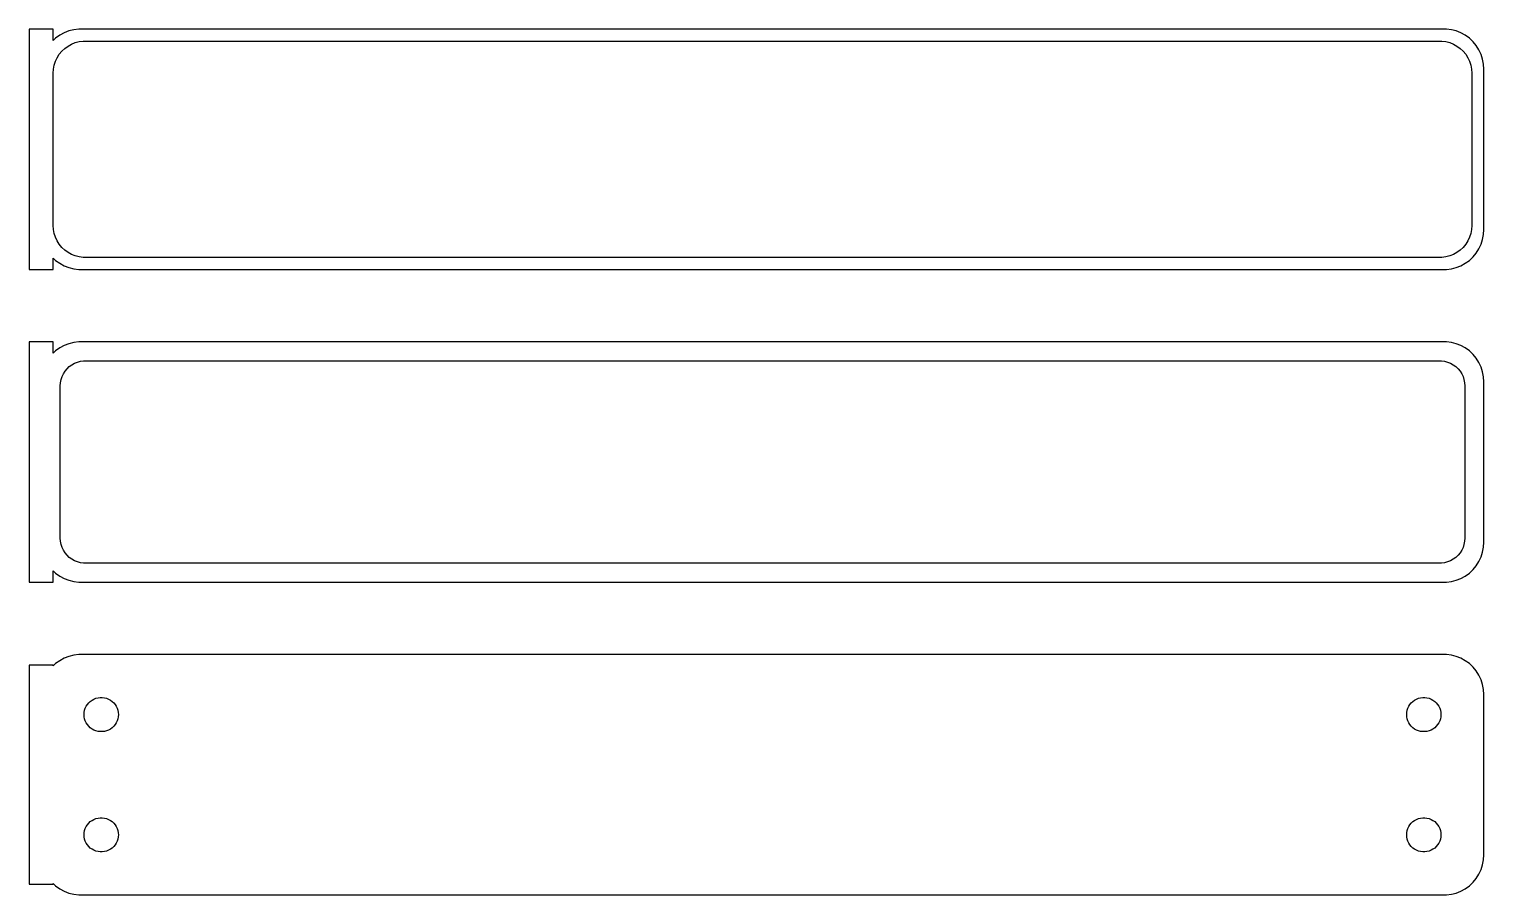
# Model space of a CAD drawing. Header units: metres. Extents: x -92 to 90, y 102 to 210.
import ezdxf

# ---------------------------------------------------------------- set-up
doc = ezdxf.new("R2010")
doc.units = ezdxf.units.M

msp = doc.modelspace()

# ---------------------------------------------------------------- linework, layer by layer
for p, q in [((-88.5, 209.99), (-91.5, 209.99)), ((-91.5, 209.99), (-91.5, 180.01)), ((-88.5, 208.559), (-88.5, 209.99)), ((-88.1871, 208.853), (-88.5, 208.559)), ((-87.6791, 209.222), (-88.1871, 208.853)), ((-87.1289, 209.524), (-87.6791, 209.222)), ((-86.5451, 209.755), (-87.1289, 209.524)), ((-85.9369, 209.911), (-86.5451, 209.755)), ((-85.3139, 209.99), (-85.9369, 209.911)), ((85.3139, 209.99), (-85.3139, 209.99)), ((85.9369, 209.911), (85.3139, 209.99)), ((86.5451, 209.755), (85.9369, 209.911)), ((87.1289, 209.524), (86.5451, 209.755)), ((87.6791, 209.222), (87.1289, 209.524)), ((88.1871, 208.853), (87.6791, 209.222)), ((88.6448, 208.423), (88.1871, 208.853)), ((-87.7361, 206.851), (-87.4159, 207.238)), ((-87.4159, 207.238), (-87.0497, 207.582)), ((-87.0497, 207.582), (-86.6433, 207.877)), ((-86.6433, 207.877), (-86.2031, 208.119)), ((-86.2031, 208.119), (-85.7361, 208.304)), ((-85.7361, 208.304), (-85.2495, 208.429)), ((-85.2495, 208.429), (-84.7512, 208.492)), ((-84.7512, 208.492), (84.7512, 208.492)), ((84.7512, 208.492), (85.2495, 208.429)), ((85.2495, 208.429), (85.7361, 208.304)), ((85.7361, 208.304), (86.2031, 208.119)), ((86.2031, 208.119), (86.6433, 207.877)), ((86.6433, 207.877), (87.0497, 207.582)), ((87.0497, 207.582), (87.4159, 207.238)), ((87.4159, 207.238), (87.7361, 206.851)), ((89.0451, 207.939), (88.6448, 208.423)), ((89.3815, 207.409), (89.0451, 207.939)), ((89.6489, 206.841), (89.3815, 207.409)), ((-88.4685, 205.001), (-88.3743, 205.495)), ((-88.3743, 205.495), (-88.2191, 205.972)), ((-88.2191, 205.972), (-88.0052, 206.427)), ((-88.0052, 206.427), (-87.7361, 206.851)), ((87.7361, 206.851), (88.0052, 206.427)), ((88.0052, 206.427), (88.2191, 205.972)), ((88.2191, 205.972), (88.3743, 205.495)), ((88.3743, 205.495), (88.4685, 205.001)), ((89.8429, 206.243), (89.6489, 206.841)), ((89.9606, 205.627), (89.8429, 206.243)), ((90, 205), (89.9606, 205.627)), ((-88.5, 204.5), (-88.4685, 205.001)), ((-88.5, 185.5), (-88.5, 204.5)), ((88.4685, 205.001), (88.5, 204.5)), ((88.5, 204.5), (88.5, 185.5)), ((90, 185), (90, 205)), ((-88.4685, 184.999), (-88.5, 185.5)), ((88.5, 185.5), (88.4685, 184.999)), ((-88.3743, 184.505), (-88.4685, 184.999)), ((-88.2191, 184.028), (-88.3743, 184.505)), ((-88.0052, 183.573), (-88.2191, 184.028)), ((-87.7361, 183.149), (-88.0052, 183.573)), ((88.0052, 183.573), (87.7361, 183.149)), ((88.2191, 184.028), (88.0052, 183.573)), ((88.3743, 184.505), (88.2191, 184.028)), ((88.4685, 184.999), (88.3743, 184.505)), ((89.6489, 183.159), (89.8429, 183.757)), ((89.8429, 183.757), (89.9606, 184.373)), ((89.9606, 184.373), (90, 185)), ((-87.4159, 182.762), (-87.7361, 183.149)), ((-87.0497, 182.418), (-87.4159, 182.762)), ((-86.6433, 182.123), (-87.0497, 182.418)), ((-86.2031, 181.881), (-86.6433, 182.123)), ((-85.7361, 181.696), (-86.2031, 181.881)), ((-85.2495, 181.571), (-85.7361, 181.696)), ((-84.7512, 181.508), (-85.2495, 181.571)), ((84.7512, 181.508), (-84.7512, 181.508)), ((85.2495, 181.571), (84.7512, 181.508)), ((85.7361, 181.696), (85.2495, 181.571)), ((86.2031, 181.881), (85.7361, 181.696)), ((86.6433, 182.123), (86.2031, 181.881)), ((87.0497, 182.418), (86.6433, 182.123)), ((87.4159, 182.762), (87.0497, 182.418)), ((87.7361, 183.149), (87.4159, 182.762)), ((88.1871, 181.147), (88.6448, 181.577)), ((88.6448, 181.577), (89.0451, 182.061)), ((89.0451, 182.061), (89.3815, 182.591)), ((89.3815, 182.591), (89.6489, 183.159)), ((-91.5, 180.01), (-88.5, 180.01)), ((-88.5, 181.441), (-88.1871, 181.147)), ((-88.5, 180.01), (-88.5, 181.441)), ((-88.1871, 181.147), (-87.6791, 180.778)), ((-87.6791, 180.778), (-87.1289, 180.476)), ((-87.1289, 180.476), (-86.5451, 180.245)), ((-86.5451, 180.245), (-85.9369, 180.089)), ((-85.9369, 180.089), (-85.3139, 180.01)), ((-85.3139, 180.01), (85.3139, 180.01)), ((85.3139, 180.01), (85.9369, 180.089)), ((85.9369, 180.089), (86.5451, 180.245)), ((86.5451, 180.245), (87.1289, 180.476)), ((87.1289, 180.476), (87.6791, 180.778)), ((87.6791, 180.778), (88.1871, 181.147)), ((-88.5, 170.979), (-91.5, 170.979)), ((-91.5, 170.979), (-91.5, 141.021)), ((-88.5, 169.559), (-88.5, 170.979)), ((-86.5451, 170.755), (-87.1289, 170.524)), ((-85.9369, 170.911), (-86.5451, 170.755)), ((-85.3139, 170.99), (-85.9369, 170.911)), ((85.3139, 170.99), (-85.3139, 170.99)), ((85.9369, 170.911), (85.3139, 170.99)), ((86.5451, 170.755), (85.9369, 170.911)), ((87.1289, 170.524), (86.5451, 170.755)), ((-88.1871, 169.853), (-88.5, 169.559)), ((-87.6791, 170.222), (-88.1871, 169.853)), ((-87.1289, 170.524), (-87.6791, 170.222)), ((87.6791, 170.222), (87.1289, 170.524)), ((88.1871, 169.853), (87.6791, 170.222)), ((88.6448, 169.423), (88.1871, 169.853)), ((89.0451, 168.939), (88.6448, 169.423)), ((89.3815, 168.409), (89.0451, 168.939)), ((-87.3943, 166.646), (-87.2279, 167)), ((-87.2279, 167), (-87.0184, 167.33)), ((-87.0184, 167.33), (-86.7692, 167.631)), ((-86.7692, 167.631), (-86.4843, 167.899)), ((-86.4843, 167.899), (-86.168, 168.128)), ((-86.168, 168.128), (-85.8254, 168.317)), ((-85.8254, 168.317), (-85.4619, 168.461)), ((-85.4619, 168.461), (-85.0833, 168.558)), ((-85.0833, 168.558), (-84.6955, 168.607)), ((-84.6955, 168.607), (84.6955, 168.607)), ((84.6955, 168.607), (85.0833, 168.558)), ((85.0833, 168.558), (85.4619, 168.461)), ((85.4619, 168.461), (85.8254, 168.317)), ((85.8254, 168.317), (86.168, 168.128)), ((86.168, 168.128), (86.4843, 167.899)), ((86.4843, 167.899), (86.7692, 167.631)), ((86.7692, 167.631), (87.0184, 167.33)), ((87.0184, 167.33), (87.2279, 167)), ((87.2279, 167), (87.3943, 166.646)), ((89.6489, 167.841), (89.3815, 168.409)), ((89.8429, 167.243), (89.6489, 167.841)), ((89.9606, 166.627), (89.8429, 167.243)), ((-87.6129, 165.5), (-87.5884, 165.89)), ((-87.6129, 146.5), (-87.6129, 165.5)), ((-87.5884, 165.89), (-87.5151, 166.274)), ((-87.5151, 166.274), (-87.3943, 166.646)), ((87.3943, 166.646), (87.5151, 166.274)), ((87.5151, 166.274), (87.5884, 165.89)), ((87.5884, 165.89), (87.6129, 165.5)), ((87.6129, 165.5), (87.6129, 146.5)), ((90, 166), (89.9606, 166.627)), ((90, 146), (90, 166)), ((-87.5884, 146.11), (-87.6129, 146.5)), ((-87.5151, 145.726), (-87.5884, 146.11)), ((-87.3943, 145.354), (-87.5151, 145.726)), ((-87.2279, 145), (-87.3943, 145.354)), ((87.3943, 145.354), (87.2279, 145)), ((87.5151, 145.726), (87.3943, 145.354)), ((87.5884, 146.11), (87.5151, 145.726)), ((87.6129, 146.5), (87.5884, 146.11)), ((89.8429, 144.757), (89.9606, 145.373)), ((89.9606, 145.373), (90, 146)), ((-87.0184, 144.67), (-87.2279, 145)), ((-86.7692, 144.369), (-87.0184, 144.67)), ((-86.4843, 144.101), (-86.7692, 144.369)), ((-86.168, 143.872), (-86.4843, 144.101)), ((-85.8254, 143.683), (-86.168, 143.872)), ((-85.4619, 143.539), (-85.8254, 143.683)), ((-85.0833, 143.442), (-85.4619, 143.539)), ((-84.6955, 143.393), (-85.0833, 143.442)), ((84.6955, 143.393), (-84.6955, 143.393)), ((85.0833, 143.442), (84.6955, 143.393)), ((85.4619, 143.539), (85.0833, 143.442)), ((85.8254, 143.683), (85.4619, 143.539)), ((86.168, 143.872), (85.8254, 143.683)), ((86.4843, 144.101), (86.168, 143.872)), ((86.7692, 144.369), (86.4843, 144.101)), ((87.0184, 144.67), (86.7692, 144.369)), ((87.2279, 145), (87.0184, 144.67)), ((89.0451, 143.061), (89.3815, 143.591)), ((89.3815, 143.591), (89.6489, 144.159)), ((89.6489, 144.159), (89.8429, 144.757)), ((-88.5, 141.021), (-88.5, 142.441)), ((-88.5, 142.441), (-88.1871, 142.147)), ((-88.1871, 142.147), (-87.6791, 141.778)), ((-87.6791, 141.778), (-87.1289, 141.476)), ((87.1289, 141.476), (87.6791, 141.778)), ((87.6791, 141.778), (88.1871, 142.147)), ((88.1871, 142.147), (88.6448, 142.577)), ((88.6448, 142.577), (89.0451, 143.061)), ((-91.5, 141.021), (-88.5, 141.021)), ((-87.1289, 141.476), (-86.5451, 141.245)), ((-86.5451, 141.245), (-85.9369, 141.089)), ((-85.9369, 141.089), (-85.3139, 141.01)), ((-85.3139, 141.01), (85.3139, 141.01)), ((85.3139, 141.01), (85.9369, 141.089)), ((85.9369, 141.089), (86.5451, 141.245)), ((86.5451, 141.245), (87.1289, 141.476)), ((-88.1871, 130.853), (-88.5, 130.559)), ((-87.6791, 131.222), (-88.1871, 130.853)), ((-87.1289, 131.524), (-87.6791, 131.222)), ((-86.5451, 131.755), (-87.1289, 131.524)), ((-85.9369, 131.911), (-86.5451, 131.755)), ((-85.3139, 131.99), (-85.9369, 131.911)), ((85.3139, 131.99), (-85.3139, 131.99)), ((85.9369, 131.911), (85.3139, 131.99)), ((86.5451, 131.755), (85.9369, 131.911)), ((87.1289, 131.524), (86.5451, 131.755)), ((87.6791, 131.222), (87.1289, 131.524)), ((88.1871, 130.853), (87.6791, 131.222)), ((88.6448, 130.423), (88.1871, 130.853)), ((-88.5, 130.653), (-91.5, 130.653)), ((-91.5, 130.653), (-91.5, 103.347)), ((-88.5, 130.559), (-88.5, 130.653)), ((89.0451, 129.939), (88.6448, 130.423)), ((89.3815, 129.409), (89.0451, 129.939)), ((89.6489, 128.841), (89.3815, 129.409)), ((89.8429, 128.243), (89.6489, 128.841)), ((89.9606, 127.627), (89.8429, 128.243)), ((90, 127), (89.9606, 127.627)), ((-84.5682, 125.031), (-84.4853, 125.286)), ((-84.4853, 125.286), (-84.3712, 125.529)), ((-84.3712, 125.529), (-84.2275, 125.755)), ((-84.2275, 125.755), (-84.0566, 125.962)), ((-84.0566, 125.962), (-83.8611, 126.145)), ((-83.8611, 126.145), (-83.6441, 126.303)), ((-83.6441, 126.303), (-83.4092, 126.432)), ((-83.4092, 126.432), (-83.1598, 126.531)), ((-83.1598, 126.531), (-82.9001, 126.597)), ((-82.9001, 126.597), (-82.6341, 126.631)), ((-82.6341, 126.631), (-82.3659, 126.631)), ((-82.3659, 126.631), (-82.0999, 126.597)), ((-82.0999, 126.597), (-81.8401, 126.531)), ((-81.8401, 126.531), (-81.5908, 126.432)), ((-81.5908, 126.432), (-81.3559, 126.303)), ((-81.3559, 126.303), (-81.1389, 126.145)), ((-81.1389, 126.145), (-80.9434, 125.962)), ((-80.9434, 125.962), (-80.7725, 125.755)), ((-80.7725, 125.755), (-80.6288, 125.529)), ((-80.6288, 125.529), (-80.5146, 125.286)), ((-80.5146, 125.286), (-80.4318, 125.031)), ((80.4318, 125.031), (80.5146, 125.286)), ((80.5146, 125.286), (80.6288, 125.529)), ((80.6288, 125.529), (80.7725, 125.755)), ((80.7725, 125.755), (80.9434, 125.962)), ((80.9434, 125.962), (81.1389, 126.145)), ((81.1389, 126.145), (81.3559, 126.303)), ((81.3559, 126.303), (81.5908, 126.432)), ((81.5908, 126.432), (81.8401, 126.531)), ((81.8401, 126.531), (82.0999, 126.597)), ((82.0999, 126.597), (82.3659, 126.631)), ((82.3659, 126.631), (82.6341, 126.631)), ((82.6341, 126.631), (82.9001, 126.597)), ((82.9001, 126.597), (83.1598, 126.531)), ((83.1598, 126.531), (83.4092, 126.432)), ((83.4092, 126.432), (83.6441, 126.303)), ((83.6441, 126.303), (83.8611, 126.145)), ((83.8611, 126.145), (84.0566, 125.962)), ((84.0566, 125.962), (84.2275, 125.755)), ((84.2275, 125.755), (84.3712, 125.529)), ((84.3712, 125.529), (84.4853, 125.286)), ((84.4853, 125.286), (84.5682, 125.031)), ((90, 107), (90, 127)), ((-84.6353, 124.5), (-84.6185, 124.768)), ((-84.6185, 124.232), (-84.6353, 124.5)), ((-84.6185, 124.768), (-84.5682, 125.031)), ((-84.5682, 123.969), (-84.6185, 124.232)), ((-84.4853, 123.714), (-84.5682, 123.969)), ((-84.3712, 123.471), (-84.4853, 123.714)), ((-84.2275, 123.245), (-84.3712, 123.471)), ((-80.6288, 123.471), (-80.7725, 123.245)), ((-80.5146, 123.714), (-80.6288, 123.471)), ((-80.4318, 123.969), (-80.5146, 123.714)), ((-80.4318, 125.031), (-80.3815, 124.768)), ((-80.3815, 124.232), (-80.4318, 123.969)), ((-80.3815, 124.768), (-80.3647, 124.5)), ((-80.3647, 124.5), (-80.3815, 124.232)), ((80.3647, 124.5), (80.3815, 124.768)), ((80.3815, 124.232), (80.3647, 124.5)), ((80.3815, 124.768), (80.4318, 125.031)), ((80.4318, 123.969), (80.3815, 124.232)), ((80.5146, 123.714), (80.4318, 123.969)), ((80.6288, 123.471), (80.5146, 123.714)), ((80.7725, 123.245), (80.6288, 123.471)), ((84.3712, 123.471), (84.2275, 123.245)), ((84.4853, 123.714), (84.3712, 123.471)), ((84.5682, 123.969), (84.4853, 123.714)), ((84.5682, 125.031), (84.6185, 124.768)), ((84.6185, 124.232), (84.5682, 123.969)), ((84.6185, 124.768), (84.6353, 124.5)), ((84.6353, 124.5), (84.6185, 124.232)), ((-84.0566, 123.038), (-84.2275, 123.245)), ((-83.8611, 122.855), (-84.0566, 123.038)), ((-83.6441, 122.697), (-83.8611, 122.855)), ((-83.4092, 122.568), (-83.6441, 122.697)), ((-83.1598, 122.469), (-83.4092, 122.568)), ((-82.9001, 122.403), (-83.1598, 122.469)), ((-82.6341, 122.369), (-82.9001, 122.403)), ((-82.3659, 122.369), (-82.6341, 122.369)), ((-82.0999, 122.403), (-82.3659, 122.369)), ((-81.8401, 122.469), (-82.0999, 122.403)), ((-81.5908, 122.568), (-81.8401, 122.469)), ((-81.3559, 122.697), (-81.5908, 122.568)), ((-81.1389, 122.855), (-81.3559, 122.697)), ((-80.9434, 123.038), (-81.1389, 122.855)), ((-80.7725, 123.245), (-80.9434, 123.038)), ((80.9434, 123.038), (80.7725, 123.245)), ((81.1389, 122.855), (80.9434, 123.038)), ((81.3559, 122.697), (81.1389, 122.855)), ((81.5908, 122.568), (81.3559, 122.697)), ((81.8401, 122.469), (81.5908, 122.568)), ((82.0999, 122.403), (81.8401, 122.469)), ((82.3659, 122.369), (82.0999, 122.403)), ((82.6341, 122.369), (82.3659, 122.369)), ((82.9001, 122.403), (82.6341, 122.369)), ((83.1598, 122.469), (82.9001, 122.403)), ((83.4092, 122.568), (83.1598, 122.469)), ((83.6441, 122.697), (83.4092, 122.568)), ((83.8611, 122.855), (83.6441, 122.697)), ((84.0566, 123.038), (83.8611, 122.855)), ((84.2275, 123.245), (84.0566, 123.038)), ((-84.3712, 110.529), (-84.2275, 110.755)), ((-84.2275, 110.755), (-84.0566, 110.962)), ((-84.0566, 110.962), (-83.8611, 111.145)), ((-83.8611, 111.145), (-83.6441, 111.303)), ((-83.6441, 111.303), (-83.4092, 111.432)), ((-83.4092, 111.432), (-83.1598, 111.531)), ((-83.1598, 111.531), (-82.9001, 111.597)), ((-82.9001, 111.597), (-82.6341, 111.631)), ((-82.6341, 111.631), (-82.3659, 111.631)), ((-82.3659, 111.631), (-82.0999, 111.597)), ((-82.0999, 111.597), (-81.8401, 111.531)), ((-81.8401, 111.531), (-81.5908, 111.432)), ((-81.5908, 111.432), (-81.3559, 111.303)), ((-81.3559, 111.303), (-81.1389, 111.145)), ((-81.1389, 111.145), (-80.9434, 110.962)), ((-80.9434, 110.962), (-80.7725, 110.755)), ((-80.7725, 110.755), (-80.6288, 110.529)), ((80.6288, 110.529), (80.7725, 110.755)), ((80.7725, 110.755), (80.9434, 110.962)), ((80.9434, 110.962), (81.1389, 111.145)), ((81.1389, 111.145), (81.3559, 111.303)), ((81.3559, 111.303), (81.5908, 111.432)), ((81.5908, 111.432), (81.8401, 111.531)), ((81.8401, 111.531), (82.0999, 111.597)), ((82.0999, 111.597), (82.3659, 111.631)), ((82.3659, 111.631), (82.6341, 111.631)), ((82.6341, 111.631), (82.9001, 111.597)), ((82.9001, 111.597), (83.1598, 111.531)), ((83.1598, 111.531), (83.4092, 111.432)), ((83.4092, 111.432), (83.6441, 111.303)), ((83.6441, 111.303), (83.8611, 111.145)), ((83.8611, 111.145), (84.0566, 110.962)), ((84.0566, 110.962), (84.2275, 110.755)), ((84.2275, 110.755), (84.3712, 110.529)), ((-84.6353, 109.5), (-84.6185, 109.768)), ((-84.6185, 109.232), (-84.6353, 109.5)), ((-84.6185, 109.768), (-84.5682, 110.031)), ((-84.5682, 108.969), (-84.6185, 109.232)), ((-84.5682, 110.031), (-84.4853, 110.286)), ((-84.4853, 108.714), (-84.5682, 108.969)), ((-84.4853, 110.286), (-84.3712, 110.529)), ((-80.6288, 110.529), (-80.5146, 110.286)), ((-80.5146, 110.286), (-80.4318, 110.031)), ((-80.4318, 108.969), (-80.5146, 108.714)), ((-80.4318, 110.031), (-80.3815, 109.768)), ((-80.3815, 109.232), (-80.4318, 108.969)), ((-80.3815, 109.768), (-80.3647, 109.5)), ((-80.3647, 109.5), (-80.3815, 109.232)), ((80.3647, 109.5), (80.3815, 109.768)), ((80.3815, 109.232), (80.3647, 109.5)), ((80.3815, 109.768), (80.4318, 110.031)), ((80.4318, 108.969), (80.3815, 109.232)), ((80.4318, 110.031), (80.5146, 110.286)), ((80.5146, 108.714), (80.4318, 108.969)), ((80.5146, 110.286), (80.6288, 110.529)), ((84.3712, 110.529), (84.4853, 110.286)), ((84.4853, 110.286), (84.5682, 110.031)), ((84.5682, 108.969), (84.4853, 108.714)), ((84.5682, 110.031), (84.6185, 109.768)), ((84.6185, 109.232), (84.5682, 108.969)), ((84.6185, 109.768), (84.6353, 109.5)), ((84.6353, 109.5), (84.6185, 109.232)), ((-84.3712, 108.471), (-84.4853, 108.714)), ((-84.2275, 108.245), (-84.3712, 108.471)), ((-84.0566, 108.038), (-84.2275, 108.245)), ((-83.8611, 107.855), (-84.0566, 108.038)), ((-83.6441, 107.697), (-83.8611, 107.855)), ((-83.4092, 107.568), (-83.6441, 107.697)), ((-83.1598, 107.469), (-83.4092, 107.568)), ((-82.9001, 107.403), (-83.1598, 107.469)), ((-82.6341, 107.369), (-82.9001, 107.403)), ((-82.3659, 107.369), (-82.6341, 107.369)), ((-82.0999, 107.403), (-82.3659, 107.369)), ((-81.8401, 107.469), (-82.0999, 107.403)), ((-81.5908, 107.568), (-81.8401, 107.469)), ((-81.3559, 107.697), (-81.5908, 107.568)), ((-81.1389, 107.855), (-81.3559, 107.697)), ((-80.9434, 108.038), (-81.1389, 107.855)), ((-80.7725, 108.245), (-80.9434, 108.038)), ((-80.6288, 108.471), (-80.7725, 108.245)), ((-80.5146, 108.714), (-80.6288, 108.471)), ((80.6288, 108.471), (80.5146, 108.714)), ((80.7725, 108.245), (80.6288, 108.471)), ((80.9434, 108.038), (80.7725, 108.245)), ((81.1389, 107.855), (80.9434, 108.038)), ((81.3559, 107.697), (81.1389, 107.855)), ((81.5908, 107.568), (81.3559, 107.697)), ((81.8401, 107.469), (81.5908, 107.568)), ((82.0999, 107.403), (81.8401, 107.469)), ((82.3659, 107.369), (82.0999, 107.403)), ((82.6341, 107.369), (82.3659, 107.369)), ((82.9001, 107.403), (82.6341, 107.369)), ((83.1598, 107.469), (82.9001, 107.403)), ((83.4092, 107.568), (83.1598, 107.469)), ((83.6441, 107.697), (83.4092, 107.568)), ((83.8611, 107.855), (83.6441, 107.697)), ((84.0566, 108.038), (83.8611, 107.855)), ((84.2275, 108.245), (84.0566, 108.038)), ((84.3712, 108.471), (84.2275, 108.245)), ((84.4853, 108.714), (84.3712, 108.471)), ((89.6489, 105.159), (89.8429, 105.757)), ((89.8429, 105.757), (89.9606, 106.373)), ((89.9606, 106.373), (90, 107)), ((88.1871, 103.147), (88.6448, 103.577)), ((88.6448, 103.577), (89.0451, 104.061)), ((89.0451, 104.061), (89.3815, 104.591)), ((89.3815, 104.591), (89.6489, 105.159)), ((-91.5, 103.347), (-88.5, 103.347)), ((-88.5, 103.347), (-88.5, 103.441)), ((-88.5, 103.441), (-88.1871, 103.147)), ((-88.1871, 103.147), (-87.6791, 102.778)), ((-87.6791, 102.778), (-87.1289, 102.476)), ((-87.1289, 102.476), (-86.5451, 102.245)), ((-86.5451, 102.245), (-85.9369, 102.089)), ((-85.9369, 102.089), (-85.3139, 102.01)), ((-85.3139, 102.01), (85.3139, 102.01)), ((85.3139, 102.01), (85.9369, 102.089)), ((85.9369, 102.089), (86.5451, 102.245)), ((86.5451, 102.245), (87.1289, 102.476)), ((87.1289, 102.476), (87.6791, 102.778)), ((87.6791, 102.778), (88.1871, 103.147))]:
    msp.add_line(p, q)

doc.saveas('drawing.dxf')
